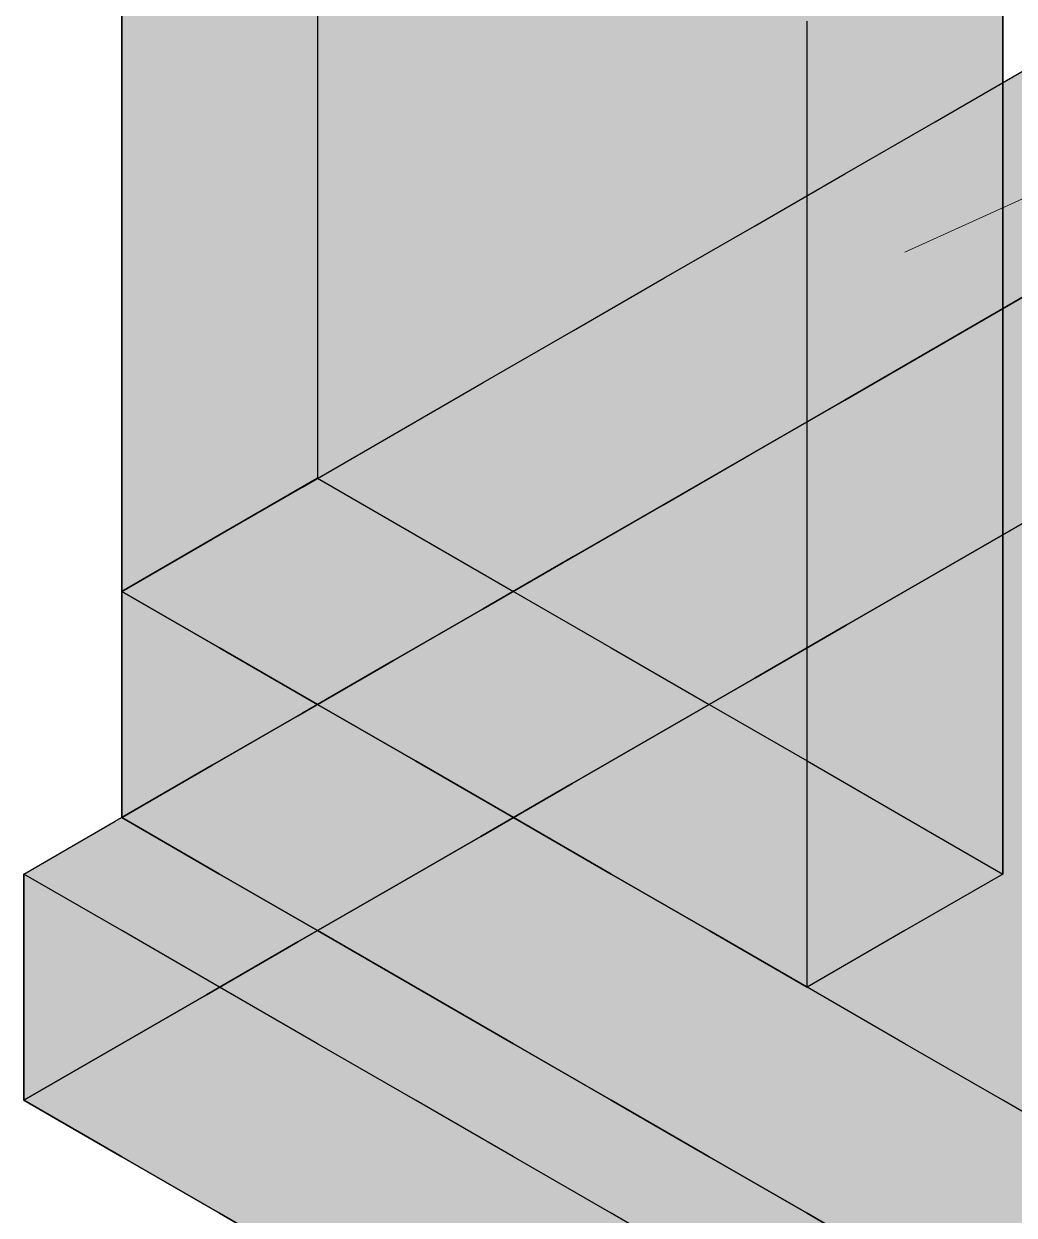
# Model space of a CAD drawing. Header units: metres. Extents: x 0 to 28.4, y 0 to 5.9.
# Drawn here: x 12.837 to 13.275, y 2.224 to 2.751 of the extents above; entities that cross this region are included whole.
import ezdxf

# ---------------------------------------------------------------- set-up
doc = ezdxf.new("R2010")
doc.units = ezdxf.units.M
doc.header["$LTSCALE"] = 0.25
doc.layers.add('ISO-ARISTAS', color=8, linetype='CONTINUOUS')
doc.layers.add('ISO-CONCRETO-SUP', color=254, linetype='CONTINUOUS', true_color=0xe8e8e8)
doc.layers.add('LLAMADAS', color=30, linetype='CONTINUOUS', lineweight=18)

msp = doc.modelspace()

# ---------------------------------------------------------------- linework, layer by layer
at = {"layer": 'ISO-ARISTAS', "color": 250}
for p, q in [((12.96699, 2.7873), (12.96699, 2.73984)), ((12.96699, 2.7873), (12.96699, 2.73984)), ((12.88038, 2.7373), (12.88038, 2.78476)), ((12.88038, 2.78476), (12.88038, 2.7373)), ((13.18349, 2.70468), (13.18349, 2.75214)), ((13.18349, 2.70468), (13.18349, 2.75214)), ((13.2701, 2.70722), (13.2701, 2.75468)), ((13.2701, 2.75468), (13.2701, 2.70722)), ((12.96699, 2.73984), (12.96699, 2.69238)), ((12.96699, 2.73984), (12.96699, 2.69238)), ((12.88038, 2.68984), (12.88038, 2.7373)), ((12.88038, 2.7373), (12.88038, 2.68984)), ((13.24012, 2.70769), (13.28009, 2.73077)), ((13.24012, 2.70769), (13.28009, 2.73077)), ((13.18349, 2.65722), (13.18349, 2.70468)), ((13.18349, 2.65722), (13.18349, 2.70468)), ((13.20015, 2.68462), (13.24012, 2.70769)), ((13.20015, 2.68462), (13.24012, 2.70769)), ((13.2701, 2.65976), (13.2701, 2.70722)), ((13.2701, 2.70722), (13.2701, 2.65976)), ((12.96699, 2.69238), (12.96699, 2.64492)), ((12.96699, 2.69238), (12.96699, 2.64492)), ((12.88038, 2.64238), (12.88038, 2.68984)), ((12.88038, 2.68984), (12.88038, 2.64238)), ((13.16018, 2.66154), (13.20015, 2.68462)), ((13.16018, 2.66154), (13.20015, 2.68462)), ((13.12021, 2.63846), (13.16018, 2.66154)), ((13.12021, 2.63846), (13.16018, 2.66154)), ((13.18349, 2.60976), (13.18349, 2.65722)), ((13.18349, 2.60976), (13.18349, 2.65722)), ((13.2701, 2.6123), (13.2701, 2.65976)), ((13.2701, 2.65976), (13.2701, 2.6123)), ((12.96699, 2.64492), (12.96699, 2.59746)), ((12.96699, 2.64492), (12.96699, 2.59746)), ((12.88038, 2.59492), (12.88038, 2.64238)), ((12.88038, 2.64238), (12.88038, 2.59492)), ((13.08024, 2.61538), (13.12021, 2.63846)), ((13.08024, 2.61538), (13.12021, 2.63846)), ((13.24012, 2.60769), (13.28009, 2.63077)), ((13.28009, 2.63077), (13.24012, 2.60769)), ((13.24123, 2.60833), (13.28164, 2.63167)), ((13.24123, 2.60833), (13.28164, 2.63167)), ((13.04027, 2.59231), (13.08024, 2.61538)), ((13.04027, 2.59231), (13.08024, 2.61538)), ((13.18349, 2.5623), (13.18349, 2.60976)), ((13.18349, 2.5623), (13.18349, 2.60976)), ((13.20015, 2.58462), (13.24012, 2.60769)), ((13.24012, 2.60769), (13.20015, 2.58462)), ((13.20081, 2.585), (13.24123, 2.60833)), ((13.20081, 2.585), (13.24123, 2.60833)), ((13.2701, 2.56484), (13.2701, 2.6123)), ((13.2701, 2.6123), (13.2701, 2.56484)), ((12.96699, 2.59746), (12.96699, 2.55)), ((12.96699, 2.59746), (12.96699, 2.55)), ((12.88038, 2.54746), (12.88038, 2.59492)), ((12.88038, 2.59492), (12.88038, 2.54746)), ((13.0003, 2.56923), (13.04027, 2.59231)), ((13.0003, 2.56923), (13.04027, 2.59231)), ((13.16018, 2.56154), (13.20015, 2.58462)), ((13.20015, 2.58462), (13.16018, 2.56154)), ((13.1604, 2.56167), (13.20081, 2.585)), ((13.1604, 2.56167), (13.20081, 2.585)), ((12.96033, 2.54615), (13.0003, 2.56923)), ((12.96033, 2.54615), (13.0003, 2.56923)), ((13.11999, 2.53833), (13.1604, 2.56167)), ((13.11999, 2.53833), (13.1604, 2.56167)), ((13.12021, 2.53846), (13.16018, 2.56154)), ((13.16018, 2.56154), (13.12021, 2.53846)), ((13.18349, 2.51484), (13.18349, 2.5623)), ((13.18349, 2.51484), (13.18349, 2.5623)), ((13.2701, 2.51738), (13.2701, 2.56484)), ((13.2701, 2.56484), (13.2701, 2.51738)), ((12.96699, 2.55), (12.92369, 2.525)), ((12.92369, 2.525), (12.96699, 2.55)), ((12.96699, 2.55), (13.01029, 2.525)), ((12.96699, 2.55), (13.01029, 2.525)), ((12.88038, 2.5), (12.88038, 2.54746)), ((12.88038, 2.54746), (12.88038, 2.5)), ((12.92036, 2.52308), (12.96033, 2.54615)), ((12.92036, 2.52308), (12.96033, 2.54615)), ((13.07957, 2.515), (13.11999, 2.53833)), ((13.07957, 2.515), (13.11999, 2.53833)), ((13.08024, 2.51538), (13.12021, 2.53846)), ((13.12021, 2.53846), (13.08024, 2.51538)), ((13.28164, 2.53167), (13.24123, 2.50833)), ((13.24123, 2.50833), (13.28164, 2.53167)), ((12.92369, 2.525), (12.88038, 2.5)), ((12.88038, 2.5), (12.92369, 2.525)), ((13.01029, 2.525), (13.05359, 2.5)), ((13.01029, 2.525), (13.05359, 2.5)), ((12.88038, 2.5), (12.92036, 2.52308)), ((12.88038, 2.5), (12.92036, 2.52308)), ((13.03916, 2.49167), (13.07957, 2.515)), ((13.03916, 2.49167), (13.07957, 2.515)), ((13.04027, 2.49231), (13.08024, 2.51538)), ((13.08024, 2.51538), (13.04027, 2.49231)), ((13.18349, 2.46738), (13.18349, 2.51484)), ((13.18349, 2.46738), (13.18349, 2.51484)), ((13.2701, 2.46992), (13.2701, 2.51738)), ((13.2701, 2.51738), (13.2701, 2.46992)), ((13.20081, 2.485), (13.24123, 2.50833)), ((13.24123, 2.50833), (13.20081, 2.485)), ((12.88038, 2.45), (12.88038, 2.5)), ((12.92369, 2.475), (12.88038, 2.5)), ((12.92369, 2.475), (12.88038, 2.5)), ((12.88038, 2.5), (12.88038, 2.45)), ((12.92369, 2.475), (12.88038, 2.5)), ((12.88038, 2.5), (12.92369, 2.475)), ((13.05359, 2.5), (13.09689, 2.475)), ((13.05359, 2.5), (13.09689, 2.475)), ((13.0003, 2.46923), (13.04027, 2.49231)), ((13.04027, 2.49231), (13.0003, 2.46923)), ((12.99874, 2.46833), (13.03916, 2.49167)), ((12.99874, 2.46833), (13.03916, 2.49167)), ((13.20081, 2.485), (13.1604, 2.46167)), ((13.1604, 2.46167), (13.20081, 2.485)), ((12.96699, 2.45), (12.92369, 2.475)), ((12.96699, 2.45), (12.92369, 2.475)), ((12.96699, 2.45), (12.92369, 2.475)), ((12.92369, 2.475), (12.96699, 2.45)), ((13.09689, 2.475), (13.14019, 2.45)), ((13.09689, 2.475), (13.14019, 2.45)), ((12.95833, 2.445), (12.99874, 2.46833)), ((12.95833, 2.445), (12.99874, 2.46833)), ((12.96033, 2.44615), (13.0003, 2.46923)), ((13.0003, 2.46923), (12.96033, 2.44615)), ((13.18349, 2.41992), (13.18349, 2.46738)), ((13.18349, 2.41992), (13.18349, 2.46738)), ((13.2701, 2.42246), (13.2701, 2.46992)), ((13.2701, 2.46992), (13.2701, 2.42246)), ((13.11999, 2.43833), (13.1604, 2.46167)), ((13.1604, 2.46167), (13.11999, 2.43833)), ((12.88038, 2.4), (12.88038, 2.45)), ((12.88038, 2.45), (12.88038, 2.4)), ((13.01029, 2.425), (12.96699, 2.45)), ((13.01029, 2.425), (12.96699, 2.45)), ((13.01029, 2.425), (12.96699, 2.45)), ((12.96699, 2.45), (13.01029, 2.425)), ((13.14019, 2.45), (13.18349, 2.425)), ((13.14019, 2.45), (13.18349, 2.425)), ((12.91791, 2.42167), (12.95833, 2.445)), ((12.91791, 2.42167), (12.95833, 2.445)), ((12.92036, 2.42308), (12.96033, 2.44615)), ((12.96033, 2.44615), (12.92036, 2.42308)), ((13.07957, 2.415), (13.11999, 2.43833)), ((13.11999, 2.43833), (13.07957, 2.415)), ((13.05359, 2.4), (13.01029, 2.425)), ((13.05359, 2.4), (13.01029, 2.425)), ((13.05359, 2.4), (13.01029, 2.425)), ((13.01029, 2.425), (13.05359, 2.4)), ((13.18349, 2.425), (13.22679, 2.4)), ((13.18349, 2.425), (13.22679, 2.4)), ((12.8775, 2.39833), (12.91791, 2.42167)), ((12.8775, 2.39833), (12.91791, 2.42167)), ((12.88038, 2.4), (12.92036, 2.42308)), ((12.92036, 2.42308), (12.88038, 2.4)), ((13.18349, 2.37246), (13.18349, 2.41992)), ((13.18349, 2.37246), (13.18349, 2.41992)), ((13.2701, 2.375), (13.2701, 2.42246)), ((13.2701, 2.42246), (13.2701, 2.375)), ((13.03916, 2.39167), (13.07957, 2.415)), ((13.07957, 2.415), (13.03916, 2.39167)), ((12.83708, 2.375), (12.8775, 2.39833)), ((12.83708, 2.375), (12.8775, 2.39833)), ((12.92369, 2.375), (12.88038, 2.4)), ((12.88038, 2.4), (12.92369, 2.375)), ((13.09689, 2.375), (13.05359, 2.4)), ((13.09689, 2.375), (13.05359, 2.4)), ((13.09689, 2.375), (13.05359, 2.4)), ((13.05359, 2.4), (13.09689, 2.375)), ((13.22679, 2.4), (13.2701, 2.375)), ((13.22679, 2.4), (13.2701, 2.375)), ((12.99874, 2.36833), (13.03916, 2.39167)), ((13.03916, 2.39167), (12.99874, 2.36833)), ((12.83708, 2.325), (12.83708, 2.375)), ((12.88038, 2.35), (12.83708, 2.375)), ((12.83708, 2.375), (12.83708, 2.325)), ((12.88038, 2.35), (12.83708, 2.375)), ((12.96699, 2.35), (12.92369, 2.375)), ((12.92369, 2.375), (12.96699, 2.35)), ((13.14019, 2.35), (13.09689, 2.375)), ((13.14019, 2.35), (13.09689, 2.375)), ((13.14019, 2.35), (13.09689, 2.375)), ((13.09689, 2.375), (13.14019, 2.35)), ((13.18349, 2.325), (13.18349, 2.37246)), ((13.18349, 2.325), (13.18349, 2.37246)), ((13.2701, 2.375), (13.22679, 2.35)), ((13.2701, 2.375), (13.22679, 2.35)), ((12.99874, 2.36833), (12.95833, 2.345)), ((12.95833, 2.345), (12.99874, 2.36833)), ((12.92369, 2.325), (12.88038, 2.35)), ((12.92369, 2.325), (12.88038, 2.35)), ((13.01029, 2.325), (12.96699, 2.35)), ((12.96699, 2.35), (13.01029, 2.325)), ((13.18349, 2.325), (13.14019, 2.35)), ((13.18349, 2.325), (13.14019, 2.35)), ((13.18349, 2.325), (13.14019, 2.35)), ((13.14019, 2.35), (13.18349, 2.325)), ((13.22679, 2.35), (13.18349, 2.325)), ((13.22679, 2.35), (13.18349, 2.325)), ((12.95833, 2.345), (12.91791, 2.32167)), ((12.91791, 2.32167), (12.95833, 2.345)), ((12.83708, 2.275), (12.83708, 2.325)), ((12.83708, 2.325), (12.83708, 2.275)), ((12.96699, 2.3), (12.92369, 2.325)), ((12.96699, 2.3), (12.92369, 2.325)), ((13.05359, 2.3), (13.01029, 2.325)), ((13.01029, 2.325), (13.05359, 2.3)), ((13.22679, 2.3), (13.18349, 2.325)), ((13.22679, 2.3), (13.18349, 2.325)), ((12.91791, 2.32167), (12.8775, 2.29833)), ((12.8775, 2.29833), (12.91791, 2.32167)), ((12.8775, 2.29833), (12.83708, 2.275)), ((12.83708, 2.275), (12.8775, 2.29833)), ((13.01029, 2.275), (12.96699, 2.3)), ((13.01029, 2.275), (12.96699, 2.3)), ((13.09689, 2.275), (13.05359, 2.3)), ((13.05359, 2.3), (13.09689, 2.275)), ((13.2701, 2.275), (13.22679, 2.3)), ((13.2701, 2.275), (13.22679, 2.3)), ((12.88038, 2.25), (12.83708, 2.275)), ((12.83708, 2.275), (12.88038, 2.25)), ((13.05359, 2.25), (13.01029, 2.275)), ((13.05359, 2.25), (13.01029, 2.275)), ((13.14019, 2.25), (13.09689, 2.275)), ((13.09689, 2.275), (13.14019, 2.25)), ((13.3134, 2.25), (13.2701, 2.275)), ((13.3134, 2.25), (13.2701, 2.275)), ((12.92369, 2.225), (12.88038, 2.25)), ((12.88038, 2.25), (12.92369, 2.225)), ((13.09689, 2.225), (13.05359, 2.25)), ((13.09689, 2.225), (13.05359, 2.25)), ((13.18349, 2.225), (13.14019, 2.25)), ((13.14019, 2.25), (13.18349, 2.225)), ((12.96699, 2.2), (12.92369, 2.225)), ((12.92369, 2.225), (12.96699, 2.2)), ((13.14019, 2.2), (13.09689, 2.225)), ((13.14019, 2.2), (13.09689, 2.225)), ((13.22679, 2.2), (13.18349, 2.225)), ((13.18349, 2.225), (13.22679, 2.2))]:
    msp.add_line(p, q, dxfattribs=at)
at = {"layer": 'ISO-CONCRETO-SUP', "true_color": 0x949491}
for points in [[(12.92369, 2.7623), (12.88038, 2.7373), (12.92369, 2.80976), (12.88038, 2.78476)], [(13.2701, 2.75468), (13.22679, 2.72968), (13.2701, 2.80214), (13.22679, 2.77714)], [(12.96699, 2.73984), (12.92369, 2.71484), (12.96699, 2.7873), (12.92369, 2.7623)], [(13.22679, 2.72968), (13.18349, 2.70468), (13.22679, 2.77714), (13.18349, 2.75214)], [(12.92369, 2.71484), (12.88038, 2.68984), (12.92369, 2.7623), (12.88038, 2.7373)], [(13.2701, 2.70722), (13.22679, 2.68222), (13.2701, 2.75468), (13.22679, 2.72968)], [(12.96699, 2.69238), (12.92369, 2.66738), (12.96699, 2.73984), (12.92369, 2.71484)], [(13.22679, 2.68222), (13.18349, 2.65722), (13.22679, 2.72968), (13.18349, 2.70468)], [(13.28009, 2.68077), (13.24012, 2.65769), (13.28009, 2.73077), (13.24012, 2.70769)], [(12.92369, 2.66738), (12.88038, 2.64238), (12.92369, 2.71484), (12.88038, 2.68984)], [(13.24012, 2.65769), (13.20015, 2.63462), (13.24012, 2.70769), (13.20015, 2.68462)], [(13.2701, 2.65976), (13.22679, 2.63476), (13.2701, 2.70722), (13.22679, 2.68222)], [(12.96699, 2.64492), (12.92369, 2.61992), (12.96699, 2.69238), (12.92369, 2.66738)], [(13.20015, 2.63462), (13.16018, 2.61154), (13.20015, 2.68462), (13.16018, 2.66154)], [(13.22679, 2.63476), (13.18349, 2.60976), (13.22679, 2.68222), (13.18349, 2.65722)], [(13.28009, 2.63077), (13.24012, 2.60769), (13.28009, 2.68077), (13.24012, 2.65769)], [(12.92369, 2.61992), (12.88038, 2.59492), (12.92369, 2.66738), (12.88038, 2.64238)], [(13.16018, 2.61154), (13.12021, 2.58846), (13.16018, 2.66154), (13.12021, 2.63846)], [(13.24012, 2.60769), (13.20015, 2.58462), (13.24012, 2.65769), (13.20015, 2.63462)], [(13.2701, 2.6123), (13.22679, 2.5873), (13.2701, 2.65976), (13.22679, 2.63476)], [(12.96699, 2.59746), (12.92369, 2.57246), (12.96699, 2.64492), (12.92369, 2.61992)], [(13.12021, 2.58846), (13.08024, 2.56538), (13.12021, 2.63846), (13.08024, 2.61538)], [(13.20015, 2.58462), (13.16018, 2.56154), (13.20015, 2.63462), (13.16018, 2.61154)], [(13.22679, 2.5873), (13.18349, 2.5623), (13.22679, 2.63476), (13.18349, 2.60976)], [(12.92369, 2.57246), (12.88038, 2.54746), (12.92369, 2.61992), (12.88038, 2.59492)], [(13.08024, 2.56538), (13.04027, 2.54231), (13.08024, 2.61538), (13.04027, 2.59231)], [(13.16018, 2.56154), (13.12021, 2.53846), (13.16018, 2.61154), (13.12021, 2.58846)], [(13.2701, 2.56484), (13.22679, 2.53984), (13.2701, 2.6123), (13.22679, 2.5873)], [(12.96699, 2.55), (12.92369, 2.525), (12.96699, 2.59746), (12.92369, 2.57246)], [(13.04027, 2.54231), (13.0003, 2.51923), (13.04027, 2.59231), (13.0003, 2.56923)], [(13.12021, 2.53846), (13.08024, 2.51538), (13.12021, 2.58846), (13.08024, 2.56538)], [(13.22679, 2.53984), (13.18349, 2.51484), (13.22679, 2.5873), (13.18349, 2.5623)], [(12.92369, 2.525), (12.88038, 2.5), (12.92369, 2.57246), (12.88038, 2.54746)], [(13.0003, 2.51923), (12.96033, 2.49615), (13.0003, 2.56923), (12.96033, 2.54615)], [(13.08024, 2.51538), (13.04027, 2.49231), (13.08024, 2.56538), (13.04027, 2.54231)], [(13.2701, 2.51738), (13.22679, 2.49238), (13.2701, 2.56484), (13.22679, 2.53984)], [(12.96033, 2.49615), (12.92036, 2.47308), (12.96033, 2.54615), (12.92036, 2.52308)], [(13.04027, 2.49231), (13.0003, 2.46923), (13.04027, 2.54231), (13.0003, 2.51923)], [(13.22679, 2.49238), (13.18349, 2.46738), (13.22679, 2.53984), (13.18349, 2.51484)], [(12.92036, 2.47308), (12.88038, 2.45), (12.92036, 2.52308), (12.88038, 2.5)], [(13.0003, 2.46923), (12.96033, 2.44615), (13.0003, 2.51923), (12.96033, 2.49615)], [(13.2701, 2.46992), (13.22679, 2.44492), (13.2701, 2.51738), (13.22679, 2.49238)], [(12.96033, 2.44615), (12.92036, 2.42308), (12.96033, 2.49615), (12.92036, 2.47308)], [(13.22679, 2.44492), (13.18349, 2.41992), (13.22679, 2.49238), (13.18349, 2.46738)], [(12.92036, 2.42308), (12.88038, 2.4), (12.92036, 2.47308), (12.88038, 2.45)], [(13.2701, 2.42246), (13.22679, 2.39746), (13.2701, 2.46992), (13.22679, 2.44492)], [(13.22679, 2.39746), (13.18349, 2.37246), (13.22679, 2.44492), (13.18349, 2.41992)], [(13.2701, 2.375), (13.22679, 2.35), (13.2701, 2.42246), (13.22679, 2.39746)], [(13.22679, 2.35), (13.18349, 2.325), (13.22679, 2.39746), (13.18349, 2.37246)]]:
    msp.add_solid(points, dxfattribs=at)
at = {"layer": 'ISO-CONCRETO-SUP', "true_color": 0xa6a6a2}
for points in [[(13.01029, 2.7623), (13.05359, 2.7373), (13.01029, 2.80976), (13.05359, 2.78476)], [(12.92369, 2.75976), (12.96699, 2.73476), (12.92369, 2.80722), (12.96699, 2.78222)], [(13.01029, 2.75722), (13.05359, 2.73222), (13.01029, 2.80468), (13.05359, 2.77968)], [(13.09689, 2.75976), (13.14019, 2.73476), (13.09689, 2.80722), (13.14019, 2.78222)], [(13.18349, 2.75722), (13.22679, 2.73222), (13.18349, 2.80468), (13.22679, 2.77968)], [(13.09689, 2.75468), (13.14019, 2.72968), (13.09689, 2.80214), (13.14019, 2.77714)], [(12.96699, 2.73984), (13.01029, 2.71484), (12.96699, 2.7873), (13.01029, 2.7623)], [(12.88038, 2.7373), (12.92369, 2.7123), (12.88038, 2.78476), (12.92369, 2.75976)], [(12.96699, 2.73476), (13.01029, 2.70976), (12.96699, 2.78222), (13.01029, 2.75722)], [(13.05359, 2.7373), (13.09689, 2.7123), (13.05359, 2.78476), (13.09689, 2.75976)], [(13.14019, 2.73476), (13.18349, 2.70976), (13.14019, 2.78222), (13.18349, 2.75722)], [(13.05359, 2.73222), (13.09689, 2.70722), (13.05359, 2.77968), (13.09689, 2.75468)], [(13.14019, 2.72968), (13.18349, 2.70468), (13.14019, 2.77714), (13.18349, 2.75214)], [(13.22679, 2.73222), (13.2701, 2.70722), (13.22679, 2.77968), (13.2701, 2.75468)], [(13.01029, 2.71484), (13.05359, 2.68984), (13.01029, 2.7623), (13.05359, 2.7373)], [(12.92369, 2.7123), (12.96699, 2.6873), (12.92369, 2.75976), (12.96699, 2.73476)], [(13.01029, 2.70976), (13.05359, 2.68476), (13.01029, 2.75722), (13.05359, 2.73222)], [(13.09689, 2.7123), (13.14019, 2.6873), (13.09689, 2.75976), (13.14019, 2.73476)], [(13.18349, 2.70976), (13.22679, 2.68476), (13.18349, 2.75722), (13.22679, 2.73222)], [(13.09689, 2.70722), (13.14019, 2.68222), (13.09689, 2.75468), (13.14019, 2.72968)], [(12.96699, 2.69238), (13.01029, 2.66738), (12.96699, 2.73984), (13.01029, 2.71484)], [(12.88038, 2.68984), (12.92369, 2.66484), (12.88038, 2.7373), (12.92369, 2.7123)], [(12.96699, 2.6873), (13.01029, 2.6623), (12.96699, 2.73476), (13.01029, 2.70976)], [(13.05359, 2.68984), (13.09689, 2.66484), (13.05359, 2.7373), (13.09689, 2.7123)], [(13.14019, 2.6873), (13.18349, 2.6623), (13.14019, 2.73476), (13.18349, 2.70976)], [(13.05359, 2.68476), (13.09689, 2.65976), (13.05359, 2.73222), (13.09689, 2.70722)], [(13.14019, 2.68222), (13.18349, 2.65722), (13.14019, 2.72968), (13.18349, 2.70468)], [(13.22679, 2.68476), (13.2701, 2.65976), (13.22679, 2.73222), (13.2701, 2.70722)], [(13.01029, 2.66738), (13.05359, 2.64238), (13.01029, 2.71484), (13.05359, 2.68984)], [(12.92369, 2.66484), (12.96699, 2.63984), (12.92369, 2.7123), (12.96699, 2.6873)], [(13.01029, 2.6623), (13.05359, 2.6373), (13.01029, 2.70976), (13.05359, 2.68476)], [(13.09689, 2.66484), (13.14019, 2.63984), (13.09689, 2.7123), (13.14019, 2.6873)], [(13.18349, 2.6623), (13.22679, 2.6373), (13.18349, 2.70976), (13.22679, 2.68476)], [(13.09689, 2.65976), (13.14019, 2.63476), (13.09689, 2.70722), (13.14019, 2.68222)], [(12.96699, 2.64492), (13.01029, 2.61992), (12.96699, 2.69238), (13.01029, 2.66738)], [(12.88038, 2.64238), (12.92369, 2.61738), (12.88038, 2.68984), (12.92369, 2.66484)], [(12.96699, 2.63984), (13.01029, 2.61484), (12.96699, 2.6873), (13.01029, 2.6623)], [(13.05359, 2.64238), (13.09689, 2.61738), (13.05359, 2.68984), (13.09689, 2.66484)], [(13.14019, 2.63984), (13.18349, 2.61484), (13.14019, 2.6873), (13.18349, 2.6623)], [(13.05359, 2.6373), (13.09689, 2.6123), (13.05359, 2.68476), (13.09689, 2.65976)], [(13.14019, 2.63476), (13.18349, 2.60976), (13.14019, 2.68222), (13.18349, 2.65722)], [(13.22679, 2.6373), (13.2701, 2.6123), (13.22679, 2.68476), (13.2701, 2.65976)], [(13.01029, 2.61992), (13.05359, 2.59492), (13.01029, 2.66738), (13.05359, 2.64238)], [(12.92369, 2.61738), (12.96699, 2.59238), (12.92369, 2.66484), (12.96699, 2.63984)], [(13.01029, 2.61484), (13.05359, 2.58984), (13.01029, 2.6623), (13.05359, 2.6373)], [(13.09689, 2.61738), (13.14019, 2.59238), (13.09689, 2.66484), (13.14019, 2.63984)], [(13.18349, 2.61484), (13.22679, 2.58984), (13.18349, 2.6623), (13.22679, 2.6373)], [(13.09689, 2.6123), (13.14019, 2.5873), (13.09689, 2.65976), (13.14019, 2.63476)], [(12.96699, 2.59746), (13.01029, 2.57246), (12.96699, 2.64492), (13.01029, 2.61992)], [(12.88038, 2.59492), (12.92369, 2.56992), (12.88038, 2.64238), (12.92369, 2.61738)], [(12.96699, 2.59238), (13.01029, 2.56738), (12.96699, 2.63984), (13.01029, 2.61484)], [(13.05359, 2.59492), (13.09689, 2.56992), (13.05359, 2.64238), (13.09689, 2.61738)], [(13.14019, 2.59238), (13.18349, 2.56738), (13.14019, 2.63984), (13.18349, 2.61484)], [(13.05359, 2.58984), (13.09689, 2.56484), (13.05359, 2.6373), (13.09689, 2.6123)], [(13.14019, 2.5873), (13.18349, 2.5623), (13.14019, 2.63476), (13.18349, 2.60976)], [(13.22679, 2.58984), (13.2701, 2.56484), (13.22679, 2.6373), (13.2701, 2.6123)], [(13.01029, 2.57246), (13.05359, 2.54746), (13.01029, 2.61992), (13.05359, 2.59492)], [(12.92369, 2.56992), (12.96699, 2.54492), (12.92369, 2.61738), (12.96699, 2.59238)], [(13.01029, 2.56738), (13.05359, 2.54238), (13.01029, 2.61484), (13.05359, 2.58984)], [(13.09689, 2.56992), (13.14019, 2.54492), (13.09689, 2.61738), (13.14019, 2.59238)], [(13.18349, 2.56738), (13.22679, 2.54238), (13.18349, 2.61484), (13.22679, 2.58984)], [(13.09689, 2.56484), (13.14019, 2.53984), (13.09689, 2.6123), (13.14019, 2.5873)], [(12.96699, 2.55), (13.01029, 2.525), (12.96699, 2.59746), (13.01029, 2.57246)], [(12.88038, 2.54746), (12.92369, 2.52246), (12.88038, 2.59492), (12.92369, 2.56992)], [(12.96699, 2.54492), (13.01029, 2.51992), (12.96699, 2.59238), (13.01029, 2.56738)], [(13.05359, 2.54746), (13.09689, 2.52246), (13.05359, 2.59492), (13.09689, 2.56992)], [(13.14019, 2.54492), (13.18349, 2.51992), (13.14019, 2.59238), (13.18349, 2.56738)], [(13.05359, 2.54238), (13.09689, 2.51738), (13.05359, 2.58984), (13.09689, 2.56484)], [(13.14019, 2.53984), (13.18349, 2.51484), (13.14019, 2.5873), (13.18349, 2.5623)], [(13.22679, 2.54238), (13.2701, 2.51738), (13.22679, 2.58984), (13.2701, 2.56484)], [(13.01029, 2.525), (13.05359, 2.5), (13.01029, 2.57246), (13.05359, 2.54746)], [(12.92369, 2.52246), (12.96699, 2.49746), (12.92369, 2.56992), (12.96699, 2.54492)], [(13.01029, 2.51992), (13.05359, 2.49492), (13.01029, 2.56738), (13.05359, 2.54238)], [(13.09689, 2.52246), (13.14019, 2.49746), (13.09689, 2.56992), (13.14019, 2.54492)], [(13.18349, 2.51992), (13.22679, 2.49492), (13.18349, 2.56738), (13.22679, 2.54238)], [(13.09689, 2.51738), (13.14019, 2.49238), (13.09689, 2.56484), (13.14019, 2.53984)], [(12.88038, 2.5), (12.92369, 2.475), (12.88038, 2.54746), (12.92369, 2.52246)], [(12.96699, 2.49746), (13.01029, 2.47246), (12.96699, 2.54492), (13.01029, 2.51992)], [(13.05359, 2.5), (13.09689, 2.475), (13.05359, 2.54746), (13.09689, 2.52246)], [(13.14019, 2.49746), (13.18349, 2.47246), (13.14019, 2.54492), (13.18349, 2.51992)], [(13.05359, 2.49492), (13.09689, 2.46992), (13.05359, 2.54238), (13.09689, 2.51738)], [(13.14019, 2.49238), (13.18349, 2.46738), (13.14019, 2.53984), (13.18349, 2.51484)], [(13.22679, 2.49492), (13.2701, 2.46992), (13.22679, 2.54238), (13.2701, 2.51738)], [(12.92369, 2.475), (12.96699, 2.45), (12.92369, 2.52246), (12.96699, 2.49746)], [(13.01029, 2.47246), (13.05359, 2.44746), (13.01029, 2.51992), (13.05359, 2.49492)], [(13.09689, 2.475), (13.14019, 2.45), (13.09689, 2.52246), (13.14019, 2.49746)], [(13.18349, 2.47246), (13.22679, 2.44746), (13.18349, 2.51992), (13.22679, 2.49492)], [(13.09689, 2.46992), (13.14019, 2.44492), (13.09689, 2.51738), (13.14019, 2.49238)], [(12.88038, 2.45), (12.92369, 2.425), (12.88038, 2.5), (12.92369, 2.475)], [(12.96699, 2.45), (13.01029, 2.425), (12.96699, 2.49746), (13.01029, 2.47246)], [(13.14019, 2.45), (13.18349, 2.425), (13.14019, 2.49746), (13.18349, 2.47246)], [(13.05359, 2.44746), (13.09689, 2.42246), (13.05359, 2.49492), (13.09689, 2.46992)], [(13.14019, 2.44492), (13.18349, 2.41992), (13.14019, 2.49238), (13.18349, 2.46738)], [(13.22679, 2.44746), (13.2701, 2.42246), (13.22679, 2.49492), (13.2701, 2.46992)], [(12.92369, 2.425), (12.96699, 2.4), (12.92369, 2.475), (12.96699, 2.45)], [(13.01029, 2.425), (13.05359, 2.4), (13.01029, 2.47246), (13.05359, 2.44746)], [(13.18349, 2.425), (13.22679, 2.4), (13.18349, 2.47246), (13.22679, 2.44746)], [(13.09689, 2.42246), (13.14019, 2.39746), (13.09689, 2.46992), (13.14019, 2.44492)], [(12.88038, 2.4), (12.92369, 2.375), (12.88038, 2.45), (12.92369, 2.425)], [(12.96699, 2.4), (13.01029, 2.375), (12.96699, 2.45), (13.01029, 2.425)], [(13.05359, 2.4), (13.09689, 2.375), (13.05359, 2.44746), (13.09689, 2.42246)], [(13.14019, 2.39746), (13.18349, 2.37246), (13.14019, 2.44492), (13.18349, 2.41992)], [(13.22679, 2.4), (13.2701, 2.375), (13.22679, 2.44746), (13.2701, 2.42246)], [(12.92369, 2.375), (12.96699, 2.35), (12.92369, 2.425), (12.96699, 2.4)], [(13.01029, 2.375), (13.05359, 2.35), (13.01029, 2.425), (13.05359, 2.4)], [(13.09689, 2.375), (13.14019, 2.35), (13.09689, 2.42246), (13.14019, 2.39746)], [(12.96699, 2.35), (13.01029, 2.325), (12.96699, 2.4), (13.01029, 2.375)], [(13.05359, 2.35), (13.09689, 2.325), (13.05359, 2.4), (13.09689, 2.375)], [(13.14019, 2.35), (13.18349, 2.325), (13.14019, 2.39746), (13.18349, 2.37246)], [(13.01029, 2.325), (13.05359, 2.3), (13.01029, 2.375), (13.05359, 2.35)], [(13.09689, 2.325), (13.14019, 2.3), (13.09689, 2.375), (13.14019, 2.35)], [(13.05359, 2.3), (13.09689, 2.275), (13.05359, 2.35), (13.09689, 2.325)], [(13.14019, 2.3), (13.18349, 2.275), (13.14019, 2.35), (13.18349, 2.325)], [(13.09689, 2.275), (13.14019, 2.25), (13.09689, 2.325), (13.14019, 2.3)], [(13.18349, 2.275), (13.22679, 2.25), (13.18349, 2.325), (13.22679, 2.3)], [(13.14019, 2.25), (13.18349, 2.225), (13.14019, 2.3), (13.18349, 2.275)], [(13.22679, 2.25), (13.2701, 2.225), (13.22679, 2.3), (13.2701, 2.275)], [(13.18349, 2.225), (13.22679, 2.2), (13.18349, 2.275), (13.22679, 2.25)], [(13.2701, 2.225), (13.3134, 2.2), (13.2701, 2.275), (13.3134, 2.25)], [(13.22679, 2.2), (13.2701, 2.175), (13.22679, 2.25), (13.2701, 2.225)], [(13.2701, 2.175), (13.3134, 2.15), (13.2701, 2.225), (13.3134, 2.2)]]:
    msp.add_solid(points, dxfattribs=at)
at = {"layer": 'ISO-CONCRETO-SUP', "true_color": 0xb8b8b3}
for points in [[(13.28009, 2.73077), (13.32339, 2.70577), (13.24012, 2.70769), (13.28342, 2.68269)], [(13.24012, 2.70769), (13.28342, 2.68269), (13.20015, 2.68462), (13.24345, 2.65962)], [(13.20015, 2.68462), (13.24345, 2.65962), (13.16018, 2.66154), (13.20348, 2.63654)], [(13.28342, 2.68269), (13.32672, 2.65769), (13.24345, 2.65962), (13.28675, 2.63462)], [(13.16018, 2.66154), (13.20348, 2.63654), (13.12021, 2.63846), (13.16351, 2.61346)], [(13.24345, 2.65962), (13.28675, 2.63462), (13.20348, 2.63654), (13.24678, 2.61154)], [(13.12021, 2.63846), (13.16351, 2.61346), (13.08024, 2.61538), (13.12354, 2.59038)], [(13.20348, 2.63654), (13.24678, 2.61154), (13.16351, 2.61346), (13.20681, 2.58846)], [(13.28675, 2.63462), (13.33005, 2.60962), (13.24678, 2.61154), (13.29008, 2.58654)], [(13.28009, 2.63077), (13.32339, 2.60577), (13.24012, 2.60769), (13.28342, 2.58269)], [(13.08024, 2.61538), (13.12354, 2.59038), (13.04027, 2.59231), (13.08357, 2.56731)], [(13.16351, 2.61346), (13.20681, 2.58846), (13.12354, 2.59038), (13.16684, 2.56538)], [(13.24012, 2.60769), (13.28342, 2.58269), (13.20015, 2.58462), (13.24345, 2.55962)], [(13.24678, 2.61154), (13.29008, 2.58654), (13.20681, 2.58846), (13.25011, 2.56346)], [(13.04027, 2.59231), (13.08357, 2.56731), (13.0003, 2.56923), (13.0436, 2.54423)], [(13.12354, 2.59038), (13.16684, 2.56538), (13.08357, 2.56731), (13.12687, 2.54231)], [(13.20681, 2.58846), (13.25011, 2.56346), (13.16684, 2.56538), (13.21014, 2.54038)], [(13.20015, 2.58462), (13.24345, 2.55962), (13.16018, 2.56154), (13.20348, 2.53654)], [(13.28342, 2.58269), (13.32672, 2.55769), (13.24345, 2.55962), (13.28675, 2.53462)], [(13.29008, 2.58654), (13.33338, 2.56154), (13.25011, 2.56346), (13.29341, 2.53846)], [(13.0003, 2.56923), (13.0436, 2.54423), (12.96033, 2.54615), (13.00363, 2.52115)], [(13.08357, 2.56731), (13.12687, 2.54231), (13.0436, 2.54423), (13.0869, 2.51923)], [(13.16018, 2.56154), (13.20348, 2.53654), (13.12021, 2.53846), (13.16351, 2.51346)], [(13.16684, 2.56538), (13.21014, 2.54038), (13.12687, 2.54231), (13.17017, 2.51731)], [(13.25011, 2.56346), (13.29341, 2.53846), (13.21014, 2.54038), (13.25344, 2.51538)], [(13.24345, 2.55962), (13.28675, 2.53462), (13.20348, 2.53654), (13.24678, 2.51154)], [(12.96699, 2.55), (13.01029, 2.525), (12.92369, 2.525), (12.96699, 2.5)], [(12.96033, 2.54615), (13.00363, 2.52115), (12.92036, 2.52308), (12.96366, 2.49808)], [(13.0436, 2.54423), (13.0869, 2.51923), (13.00363, 2.52115), (13.04693, 2.49615)], [(13.12687, 2.54231), (13.17017, 2.51731), (13.0869, 2.51923), (13.1302, 2.49423)], [(13.21014, 2.54038), (13.25344, 2.51538), (13.17017, 2.51731), (13.21347, 2.49231)], [(13.12021, 2.53846), (13.16351, 2.51346), (13.08024, 2.51538), (13.12354, 2.49038)], [(13.20348, 2.53654), (13.24678, 2.51154), (13.16351, 2.51346), (13.20681, 2.48846)], [(13.28675, 2.53462), (13.33005, 2.50962), (13.24678, 2.51154), (13.29008, 2.48654)], [(13.29341, 2.53846), (13.33671, 2.51346), (13.25344, 2.51538), (13.29674, 2.49038)], [(12.92369, 2.525), (12.96699, 2.5), (12.88038, 2.5), (12.92369, 2.475)], [(13.01029, 2.525), (13.05359, 2.5), (12.96699, 2.5), (13.01029, 2.475)], [(12.92036, 2.52308), (12.96366, 2.49808), (12.88038, 2.5), (12.92369, 2.475)], [(13.00363, 2.52115), (13.04693, 2.49615), (12.96366, 2.49808), (13.00696, 2.47308)], [(13.0869, 2.51923), (13.1302, 2.49423), (13.04693, 2.49615), (13.09023, 2.47115)], [(13.08024, 2.51538), (13.12354, 2.49038), (13.04027, 2.49231), (13.08357, 2.46731)], [(13.16351, 2.51346), (13.20681, 2.48846), (13.12354, 2.49038), (13.16684, 2.46538)], [(13.17017, 2.51731), (13.21347, 2.49231), (13.1302, 2.49423), (13.1735, 2.46923)], [(13.25344, 2.51538), (13.29674, 2.49038), (13.21347, 2.49231), (13.25677, 2.46731)], [(13.24678, 2.51154), (13.29008, 2.48654), (13.20681, 2.48846), (13.25011, 2.46346)], [(12.96699, 2.5), (13.01029, 2.475), (12.92369, 2.475), (12.96699, 2.45)], [(12.96366, 2.49808), (13.00696, 2.47308), (12.92369, 2.475), (12.96699, 2.45)], [(13.05359, 2.5), (13.09689, 2.475), (13.01029, 2.475), (13.05359, 2.45)], [(13.04027, 2.49231), (13.08357, 2.46731), (13.0003, 2.46923), (13.0436, 2.44423)], [(13.04693, 2.49615), (13.09023, 2.47115), (13.00696, 2.47308), (13.05026, 2.44808)], [(13.1302, 2.49423), (13.1735, 2.46923), (13.09023, 2.47115), (13.13353, 2.44615)], [(13.21347, 2.49231), (13.25677, 2.46731), (13.1735, 2.46923), (13.2168, 2.44423)], [(13.12354, 2.49038), (13.16684, 2.46538), (13.08357, 2.46731), (13.12687, 2.44231)], [(13.20681, 2.48846), (13.25011, 2.46346), (13.16684, 2.46538), (13.21014, 2.44038)], [(13.29008, 2.48654), (13.33338, 2.46154), (13.25011, 2.46346), (13.29341, 2.43846)], [(13.29674, 2.49038), (13.34004, 2.46538), (13.25677, 2.46731), (13.30007, 2.44231)], [(13.01029, 2.475), (13.05359, 2.45), (12.96699, 2.45), (13.01029, 2.425)], [(13.00696, 2.47308), (13.05026, 2.44808), (12.96699, 2.45), (13.01029, 2.425)], [(13.09023, 2.47115), (13.13353, 2.44615), (13.05026, 2.44808), (13.09356, 2.42308)], [(13.09689, 2.475), (13.14019, 2.45), (13.05359, 2.45), (13.09689, 2.425)], [(13.0003, 2.46923), (13.0436, 2.44423), (12.96033, 2.44615), (13.00363, 2.42115)], [(13.08357, 2.46731), (13.12687, 2.44231), (13.0436, 2.44423), (13.0869, 2.41923)], [(13.1735, 2.46923), (13.2168, 2.44423), (13.13353, 2.44615), (13.17683, 2.42115)], [(13.25677, 2.46731), (13.30007, 2.44231), (13.2168, 2.44423), (13.2601, 2.41923)], [(13.16684, 2.46538), (13.21014, 2.44038), (13.12687, 2.44231), (13.17017, 2.41731)], [(13.25011, 2.46346), (13.29341, 2.43846), (13.21014, 2.44038), (13.25344, 2.41538)], [(13.05359, 2.45), (13.09689, 2.425), (13.01029, 2.425), (13.05359, 2.4)], [(13.14019, 2.45), (13.18349, 2.425), (13.09689, 2.425), (13.14019, 2.4)], [(12.96033, 2.44615), (13.00363, 2.42115), (12.92036, 2.42308), (12.96366, 2.39808)], [(13.05026, 2.44808), (13.09356, 2.42308), (13.01029, 2.425), (13.05359, 2.4)], [(13.13353, 2.44615), (13.17683, 2.42115), (13.09356, 2.42308), (13.13686, 2.39808)], [(13.0436, 2.44423), (13.0869, 2.41923), (13.00363, 2.42115), (13.04693, 2.39615)], [(13.12687, 2.44231), (13.17017, 2.41731), (13.0869, 2.41923), (13.1302, 2.39423)], [(13.21014, 2.44038), (13.25344, 2.41538), (13.17017, 2.41731), (13.21347, 2.39231)], [(13.2168, 2.44423), (13.2601, 2.41923), (13.17683, 2.42115), (13.22013, 2.39615)], [(13.30007, 2.44231), (13.34338, 2.41731), (13.2601, 2.41923), (13.3034, 2.39423)], [(13.29341, 2.43846), (13.33671, 2.41346), (13.25344, 2.41538), (13.29674, 2.39038)], [(13.09689, 2.425), (13.14019, 2.4), (13.05359, 2.4), (13.09689, 2.375)], [(13.18349, 2.425), (13.22679, 2.4), (13.14019, 2.4), (13.18349, 2.375)], [(12.92036, 2.42308), (12.96366, 2.39808), (12.88038, 2.4), (12.92369, 2.375)], [(13.00363, 2.42115), (13.04693, 2.39615), (12.96366, 2.39808), (13.00696, 2.37308)], [(13.0869, 2.41923), (13.1302, 2.39423), (13.04693, 2.39615), (13.09023, 2.37115)], [(13.09356, 2.42308), (13.13686, 2.39808), (13.05359, 2.4), (13.09689, 2.375)], [(13.17683, 2.42115), (13.22013, 2.39615), (13.13686, 2.39808), (13.18016, 2.37308)], [(13.2601, 2.41923), (13.3034, 2.39423), (13.22013, 2.39615), (13.26343, 2.37115)], [(13.17017, 2.41731), (13.21347, 2.39231), (13.1302, 2.39423), (13.1735, 2.36923)], [(13.25344, 2.41538), (13.29674, 2.39038), (13.21347, 2.39231), (13.25677, 2.36731)], [(12.96366, 2.39808), (13.00696, 2.37308), (12.92369, 2.375), (12.96699, 2.35)], [(13.14019, 2.4), (13.18349, 2.375), (13.09689, 2.375), (13.14019, 2.35)], [(13.13686, 2.39808), (13.18016, 2.37308), (13.09689, 2.375), (13.14019, 2.35)], [(13.22679, 2.4), (13.2701, 2.375), (13.18349, 2.375), (13.22679, 2.35)], [(13.04693, 2.39615), (13.09023, 2.37115), (13.00696, 2.37308), (13.05026, 2.34808)], [(13.1302, 2.39423), (13.1735, 2.36923), (13.09023, 2.37115), (13.13353, 2.34615)], [(13.21347, 2.39231), (13.25677, 2.36731), (13.1735, 2.36923), (13.2168, 2.34423)], [(13.22013, 2.39615), (13.26343, 2.37115), (13.18016, 2.37308), (13.22346, 2.34808)], [(13.3034, 2.39423), (13.34671, 2.36923), (13.26343, 2.37115), (13.30674, 2.34615)], [(13.29674, 2.39038), (13.34004, 2.36538), (13.25677, 2.36731), (13.30007, 2.34231)], [(13.00696, 2.37308), (13.05026, 2.34808), (12.96699, 2.35), (13.01029, 2.325)], [(13.09023, 2.37115), (13.13353, 2.34615), (13.05026, 2.34808), (13.09356, 2.32308)], [(13.18349, 2.375), (13.22679, 2.35), (13.14019, 2.35), (13.18349, 2.325)], [(13.18016, 2.37308), (13.22346, 2.34808), (13.14019, 2.35), (13.18349, 2.325)], [(13.26343, 2.37115), (13.30674, 2.34615), (13.22346, 2.34808), (13.26677, 2.32308)], [(13.1735, 2.36923), (13.2168, 2.34423), (13.13353, 2.34615), (13.17683, 2.32115)], [(13.25677, 2.36731), (13.30007, 2.34231), (13.2168, 2.34423), (13.2601, 2.31923)], [(13.05026, 2.34808), (13.09356, 2.32308), (13.01029, 2.325), (13.05359, 2.3)], [(13.13353, 2.34615), (13.17683, 2.32115), (13.09356, 2.32308), (13.13686, 2.29808)], [(13.22346, 2.34808), (13.26677, 2.32308), (13.18349, 2.325), (13.22679, 2.3)], [(13.30674, 2.34615), (13.35004, 2.32115), (13.26677, 2.32308), (13.31007, 2.29808)], [(13.2168, 2.34423), (13.2601, 2.31923), (13.17683, 2.32115), (13.22013, 2.29615)], [(13.30007, 2.34231), (13.34338, 2.31731), (13.2601, 2.31923), (13.3034, 2.29423)], [(13.09356, 2.32308), (13.13686, 2.29808), (13.05359, 2.3), (13.09689, 2.275)], [(13.17683, 2.32115), (13.22013, 2.29615), (13.13686, 2.29808), (13.18016, 2.27308)], [(13.2601, 2.31923), (13.3034, 2.29423), (13.22013, 2.29615), (13.26343, 2.27115)], [(13.26677, 2.32308), (13.31007, 2.29808), (13.22679, 2.3), (13.2701, 2.275)], [(13.13686, 2.29808), (13.18016, 2.27308), (13.09689, 2.275), (13.14019, 2.25)], [(13.31007, 2.29808), (13.35337, 2.27308), (13.2701, 2.275), (13.3134, 2.25)], [(13.22013, 2.29615), (13.26343, 2.27115), (13.18016, 2.27308), (13.22346, 2.24808)], [(13.3034, 2.29423), (13.34671, 2.26923), (13.26343, 2.27115), (13.30674, 2.24615)], [(13.18016, 2.27308), (13.22346, 2.24808), (13.14019, 2.25), (13.18349, 2.225)], [(13.26343, 2.27115), (13.30674, 2.24615), (13.22346, 2.24808), (13.26677, 2.22308)], [(13.22346, 2.24808), (13.26677, 2.22308), (13.18349, 2.225), (13.22679, 2.2)], [(13.30674, 2.24615), (13.35004, 2.22115), (13.26677, 2.22308), (13.31007, 2.19808)]]:
    msp.add_solid(points, dxfattribs=at)
at = {"layer": 'ISO-CONCRETO-SUP', "true_color": 0x7b776e}
for points in [[(13.28164, 2.58167), (13.24123, 2.55833), (13.28164, 2.63167), (13.24123, 2.60833)], [(13.24123, 2.55833), (13.20081, 2.535), (13.24123, 2.60833), (13.20081, 2.585)], [(13.20081, 2.535), (13.1604, 2.51167), (13.20081, 2.585), (13.1604, 2.56167)], [(13.28164, 2.53167), (13.24123, 2.50833), (13.28164, 2.58167), (13.24123, 2.55833)], [(13.1604, 2.51167), (13.11999, 2.48833), (13.1604, 2.56167), (13.11999, 2.53833)], [(13.24123, 2.50833), (13.20081, 2.485), (13.24123, 2.55833), (13.20081, 2.535)], [(13.11999, 2.48833), (13.07957, 2.465), (13.11999, 2.53833), (13.07957, 2.515)], [(13.20081, 2.485), (13.1604, 2.46167), (13.20081, 2.535), (13.1604, 2.51167)], [(13.07957, 2.465), (13.03916, 2.44167), (13.07957, 2.515), (13.03916, 2.49167)], [(13.1604, 2.46167), (13.11999, 2.43833), (13.1604, 2.51167), (13.11999, 2.48833)], [(13.03916, 2.44167), (12.99874, 2.41833), (13.03916, 2.49167), (12.99874, 2.46833)], [(13.11999, 2.43833), (13.07957, 2.415), (13.11999, 2.48833), (13.07957, 2.465)], [(12.99874, 2.41833), (12.95833, 2.395), (12.99874, 2.46833), (12.95833, 2.445)], [(13.07957, 2.415), (13.03916, 2.39167), (13.07957, 2.465), (13.03916, 2.44167)], [(12.95833, 2.395), (12.91791, 2.37167), (12.95833, 2.445), (12.91791, 2.42167)], [(13.03916, 2.39167), (12.99874, 2.36833), (13.03916, 2.44167), (12.99874, 2.41833)], [(12.91791, 2.37167), (12.8775, 2.34833), (12.91791, 2.42167), (12.8775, 2.39833)], [(12.99874, 2.36833), (12.95833, 2.345), (12.99874, 2.41833), (12.95833, 2.395)], [(12.8775, 2.34833), (12.83708, 2.325), (12.8775, 2.39833), (12.83708, 2.375)], [(12.95833, 2.345), (12.91791, 2.32167), (12.95833, 2.395), (12.91791, 2.37167)], [(12.91791, 2.32167), (12.8775, 2.29833), (12.91791, 2.37167), (12.8775, 2.34833)], [(12.8775, 2.29833), (12.83708, 2.275), (12.8775, 2.34833), (12.83708, 2.325)]]:
    msp.add_solid(points, dxfattribs=at)
at = {"layer": 'ISO-CONCRETO-SUP', "true_color": 0x989388}
for points in [[(13.28164, 2.63167), (13.32494, 2.60667), (13.24123, 2.60833), (13.28453, 2.58333)], [(13.24123, 2.60833), (13.28453, 2.58333), (13.20081, 2.585), (13.24412, 2.56)], [(13.20081, 2.585), (13.24412, 2.56), (13.1604, 2.56167), (13.2037, 2.53667)], [(13.28453, 2.58333), (13.32783, 2.55833), (13.24412, 2.56), (13.28742, 2.535)], [(13.1604, 2.56167), (13.2037, 2.53667), (13.11999, 2.53833), (13.16329, 2.51333)], [(13.24412, 2.56), (13.28742, 2.535), (13.2037, 2.53667), (13.247, 2.51167)], [(13.11999, 2.53833), (13.16329, 2.51333), (13.07957, 2.515), (13.12287, 2.49)], [(13.2037, 2.53667), (13.247, 2.51167), (13.16329, 2.51333), (13.20659, 2.48833)], [(13.28742, 2.535), (13.33072, 2.51), (13.247, 2.51167), (13.2903, 2.48667)], [(13.28164, 2.53167), (13.32494, 2.50667), (13.24123, 2.50833), (13.28453, 2.48333)], [(13.07957, 2.515), (13.12287, 2.49), (13.03916, 2.49167), (13.08246, 2.46667)], [(13.16329, 2.51333), (13.20659, 2.48833), (13.12287, 2.49), (13.16617, 2.465)], [(13.24123, 2.50833), (13.28453, 2.48333), (13.20081, 2.485), (13.24412, 2.46)], [(13.247, 2.51167), (13.2903, 2.48667), (13.20659, 2.48833), (13.24989, 2.46333)], [(13.03916, 2.49167), (13.08246, 2.46667), (12.99874, 2.46833), (13.04204, 2.44333)], [(13.12287, 2.49), (13.16617, 2.465), (13.08246, 2.46667), (13.12576, 2.44167)], [(13.20659, 2.48833), (13.24989, 2.46333), (13.16617, 2.465), (13.20947, 2.44)], [(13.2903, 2.48667), (13.3336, 2.46167), (13.24989, 2.46333), (13.29319, 2.43833)], [(13.20081, 2.485), (13.24412, 2.46), (13.1604, 2.46167), (13.2037, 2.43667)], [(13.28453, 2.48333), (13.32783, 2.45833), (13.24412, 2.46), (13.28742, 2.435)], [(12.99874, 2.46833), (13.04204, 2.44333), (12.95833, 2.445), (13.00163, 2.42)], [(13.08246, 2.46667), (13.12576, 2.44167), (13.04204, 2.44333), (13.08534, 2.41833)], [(13.1604, 2.46167), (13.2037, 2.43667), (13.11999, 2.43833), (13.16329, 2.41333)], [(13.16617, 2.465), (13.20947, 2.44), (13.12576, 2.44167), (13.16906, 2.41667)], [(13.24989, 2.46333), (13.29319, 2.43833), (13.20947, 2.44), (13.25278, 2.415)], [(13.24412, 2.46), (13.28742, 2.435), (13.2037, 2.43667), (13.247, 2.41167)], [(12.95833, 2.445), (13.00163, 2.42), (12.91791, 2.42167), (12.96121, 2.39667)], [(13.04204, 2.44333), (13.08534, 2.41833), (13.00163, 2.42), (13.04493, 2.395)], [(13.12576, 2.44167), (13.16906, 2.41667), (13.08534, 2.41833), (13.12865, 2.39333)], [(13.20947, 2.44), (13.25278, 2.415), (13.16906, 2.41667), (13.21236, 2.39167)], [(13.11999, 2.43833), (13.16329, 2.41333), (13.07957, 2.415), (13.12287, 2.39)], [(13.2037, 2.43667), (13.247, 2.41167), (13.16329, 2.41333), (13.20659, 2.38833)], [(13.28742, 2.435), (13.33072, 2.41), (13.247, 2.41167), (13.2903, 2.38667)], [(13.29319, 2.43833), (13.33649, 2.41333), (13.25278, 2.415), (13.29608, 2.39)], [(12.91791, 2.42167), (12.96121, 2.39667), (12.8775, 2.39833), (12.9208, 2.37333)], [(13.00163, 2.42), (13.04493, 2.395), (12.96121, 2.39667), (13.00452, 2.37167)], [(13.08534, 2.41833), (13.12865, 2.39333), (13.04493, 2.395), (13.08823, 2.37)], [(13.07957, 2.415), (13.12287, 2.39), (13.03916, 2.39167), (13.08246, 2.36667)], [(13.16329, 2.41333), (13.20659, 2.38833), (13.12287, 2.39), (13.16617, 2.365)], [(13.16906, 2.41667), (13.21236, 2.39167), (13.12865, 2.39333), (13.17195, 2.36833)], [(13.25278, 2.415), (13.29608, 2.39), (13.21236, 2.39167), (13.25566, 2.36667)], [(13.247, 2.41167), (13.2903, 2.38667), (13.20659, 2.38833), (13.24989, 2.36333)], [(12.8775, 2.39833), (12.9208, 2.37333), (12.83708, 2.375), (12.88038, 2.35)], [(12.96121, 2.39667), (13.00452, 2.37167), (12.9208, 2.37333), (12.9641, 2.34833)], [(13.03916, 2.39167), (13.08246, 2.36667), (12.99874, 2.36833), (13.04204, 2.34333)], [(13.04493, 2.395), (13.08823, 2.37), (13.00452, 2.37167), (13.04782, 2.34667)], [(13.12865, 2.39333), (13.17195, 2.36833), (13.08823, 2.37), (13.13153, 2.345)], [(13.21236, 2.39167), (13.25566, 2.36667), (13.17195, 2.36833), (13.21525, 2.34333)], [(13.12287, 2.39), (13.16617, 2.365), (13.08246, 2.36667), (13.12576, 2.34167)], [(13.20659, 2.38833), (13.24989, 2.36333), (13.16617, 2.365), (13.20947, 2.34)], [(13.2903, 2.38667), (13.3336, 2.36167), (13.24989, 2.36333), (13.29319, 2.33833)], [(13.29608, 2.39), (13.33938, 2.365), (13.25566, 2.36667), (13.29896, 2.34167)], [(12.9208, 2.37333), (12.9641, 2.34833), (12.88038, 2.35), (12.92369, 2.325)], [(13.00452, 2.37167), (13.04782, 2.34667), (12.9641, 2.34833), (13.0074, 2.32333)], [(12.99874, 2.36833), (13.04204, 2.34333), (12.95833, 2.345), (13.00163, 2.32)], [(13.08246, 2.36667), (13.12576, 2.34167), (13.04204, 2.34333), (13.08534, 2.31833)], [(13.08823, 2.37), (13.13153, 2.345), (13.04782, 2.34667), (13.09112, 2.32167)], [(13.17195, 2.36833), (13.21525, 2.34333), (13.13153, 2.345), (13.17483, 2.32)], [(13.25566, 2.36667), (13.29896, 2.34167), (13.21525, 2.34333), (13.25855, 2.31833)], [(13.16617, 2.365), (13.20947, 2.34), (13.12576, 2.34167), (13.16906, 2.31667)], [(13.24989, 2.36333), (13.29319, 2.33833), (13.20947, 2.34), (13.25278, 2.315)], [(12.95833, 2.345), (13.00163, 2.32), (12.91791, 2.32167), (12.96121, 2.29667)], [(12.9641, 2.34833), (13.0074, 2.32333), (12.92369, 2.325), (12.96699, 2.3)], [(13.04782, 2.34667), (13.09112, 2.32167), (13.0074, 2.32333), (13.0507, 2.29833)], [(13.13153, 2.345), (13.17483, 2.32), (13.09112, 2.32167), (13.13442, 2.29667)], [(13.04204, 2.34333), (13.08534, 2.31833), (13.00163, 2.32), (13.04493, 2.295)], [(13.12576, 2.34167), (13.16906, 2.31667), (13.08534, 2.31833), (13.12865, 2.29333)], [(13.20947, 2.34), (13.25278, 2.315), (13.16906, 2.31667), (13.21236, 2.29167)], [(13.21525, 2.34333), (13.25855, 2.31833), (13.17483, 2.32), (13.21813, 2.295)], [(13.29896, 2.34167), (13.34226, 2.31667), (13.25855, 2.31833), (13.30185, 2.29333)], [(13.29319, 2.33833), (13.33649, 2.31333), (13.25278, 2.315), (13.29608, 2.29)], [(13.0074, 2.32333), (13.0507, 2.29833), (12.96699, 2.3), (13.01029, 2.275)], [(12.91791, 2.32167), (12.96121, 2.29667), (12.8775, 2.29833), (12.9208, 2.27333)], [(13.00163, 2.32), (13.04493, 2.295), (12.96121, 2.29667), (13.00452, 2.27167)], [(13.08534, 2.31833), (13.12865, 2.29333), (13.04493, 2.295), (13.08823, 2.27)], [(13.09112, 2.32167), (13.13442, 2.29667), (13.0507, 2.29833), (13.094, 2.27333)], [(13.17483, 2.32), (13.21813, 2.295), (13.13442, 2.29667), (13.17772, 2.27167)], [(13.25855, 2.31833), (13.30185, 2.29333), (13.21813, 2.295), (13.26144, 2.27)], [(13.16906, 2.31667), (13.21236, 2.29167), (13.12865, 2.29333), (13.17195, 2.26833)], [(13.25278, 2.315), (13.29608, 2.29), (13.21236, 2.29167), (13.25566, 2.26667)], [(12.8775, 2.29833), (12.9208, 2.27333), (12.83708, 2.275), (12.88038, 2.25)], [(13.0507, 2.29833), (13.094, 2.27333), (13.01029, 2.275), (13.05359, 2.25)], [(12.96121, 2.29667), (13.00452, 2.27167), (12.9208, 2.27333), (12.9641, 2.24833)], [(13.04493, 2.295), (13.08823, 2.27), (13.00452, 2.27167), (13.04782, 2.24667)], [(13.12865, 2.29333), (13.17195, 2.26833), (13.08823, 2.27), (13.13153, 2.245)], [(13.13442, 2.29667), (13.17772, 2.27167), (13.094, 2.27333), (13.13731, 2.24833)], [(13.21236, 2.29167), (13.25566, 2.26667), (13.17195, 2.26833), (13.21525, 2.24333)], [(13.21813, 2.295), (13.26144, 2.27), (13.17772, 2.27167), (13.22102, 2.24667)], [(13.30185, 2.29333), (13.34515, 2.26833), (13.26144, 2.27), (13.30474, 2.245)], [(13.29608, 2.29), (13.33938, 2.265), (13.25566, 2.26667), (13.29896, 2.24167)], [(12.9208, 2.27333), (12.9641, 2.24833), (12.88038, 2.25), (12.92369, 2.225)], [(13.00452, 2.27167), (13.04782, 2.24667), (12.9641, 2.24833), (13.0074, 2.22333)], [(13.094, 2.27333), (13.13731, 2.24833), (13.05359, 2.25), (13.09689, 2.225)], [(13.17772, 2.27167), (13.22102, 2.24667), (13.13731, 2.24833), (13.18061, 2.22333)], [(13.08823, 2.27), (13.13153, 2.245), (13.04782, 2.24667), (13.09112, 2.22167)], [(13.17195, 2.26833), (13.21525, 2.24333), (13.13153, 2.245), (13.17483, 2.22)], [(13.25566, 2.26667), (13.29896, 2.24167), (13.21525, 2.24333), (13.25855, 2.21833)], [(13.26144, 2.27), (13.30474, 2.245), (13.22102, 2.24667), (13.26432, 2.22167)], [(12.9641, 2.24833), (13.0074, 2.22333), (12.92369, 2.225), (12.96699, 2.2)], [(13.04782, 2.24667), (13.09112, 2.22167), (13.0074, 2.22333), (13.0507, 2.19833)], [(13.13153, 2.245), (13.17483, 2.22), (13.09112, 2.22167), (13.13442, 2.19667)], [(13.13731, 2.24833), (13.18061, 2.22333), (13.09689, 2.225), (13.14019, 2.2)], [(13.22102, 2.24667), (13.26432, 2.22167), (13.18061, 2.22333), (13.22391, 2.19833)], [(13.30474, 2.245), (13.34804, 2.22), (13.26432, 2.22167), (13.30762, 2.19667)], [(13.21525, 2.24333), (13.25855, 2.21833), (13.17483, 2.22), (13.21813, 2.195)], [(13.29896, 2.24167), (13.34226, 2.21667), (13.25855, 2.21833), (13.30185, 2.19333)]]:
    msp.add_solid(points, dxfattribs=at)
at = {"layer": 'ISO-CONCRETO-SUP', "true_color": 0x89847b}
for points in [[(12.83708, 2.325), (12.88038, 2.3), (12.83708, 2.375), (12.88038, 2.35)], [(12.88038, 2.3), (12.92369, 2.275), (12.88038, 2.35), (12.92369, 2.325)], [(12.83708, 2.275), (12.88038, 2.25), (12.83708, 2.325), (12.88038, 2.3)], [(12.92369, 2.275), (12.96699, 2.25), (12.92369, 2.325), (12.96699, 2.3)], [(12.88038, 2.25), (12.92369, 2.225), (12.88038, 2.3), (12.92369, 2.275)], [(12.96699, 2.25), (13.01029, 2.225), (12.96699, 2.3), (13.01029, 2.275)], [(12.92369, 2.225), (12.96699, 2.2), (12.92369, 2.275), (12.96699, 2.25)], [(13.01029, 2.225), (13.05359, 2.2), (13.01029, 2.275), (13.05359, 2.25)], [(12.96699, 2.2), (13.01029, 2.175), (12.96699, 2.25), (13.01029, 2.225)], [(13.05359, 2.2), (13.09689, 2.175), (13.05359, 2.25), (13.09689, 2.225)], [(13.01029, 2.175), (13.05359, 2.15), (13.01029, 2.225), (13.05359, 2.2)], [(13.09689, 2.175), (13.14019, 2.15), (13.09689, 2.225), (13.14019, 2.2)]]:
    msp.add_solid(points, dxfattribs=at)
at = {"layer": 'LLAMADAS'}
msp.add_line((14.48, 3.22), (13.22679, 2.65), dxfattribs=at)
msp.add_solid([(13.22679, 2.65), (13.25001, 2.6521), (13.24363, 2.66612)], dxfattribs=at)

doc.saveas('drawing.dxf')
